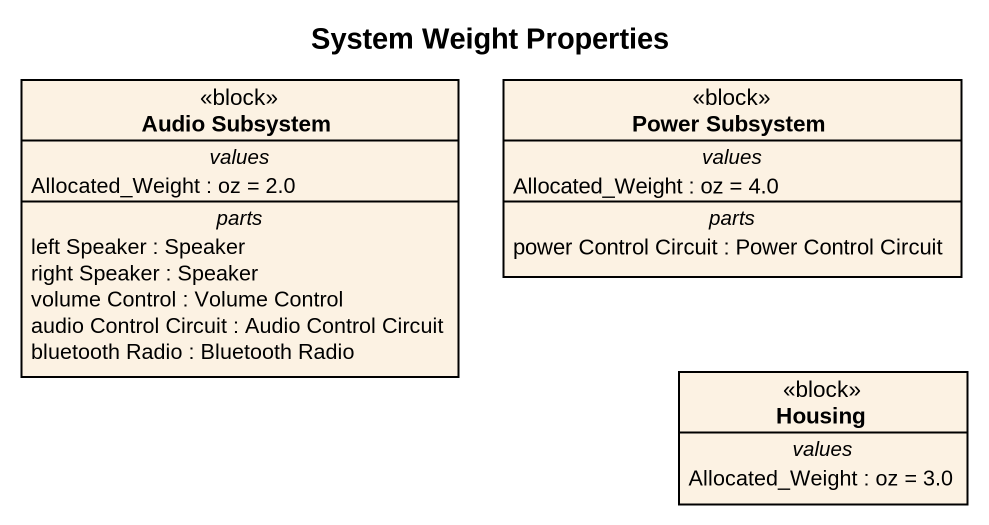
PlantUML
@startuml
title System Weight Properties
hide circle
hide empty members
class "Audio Subsystem" as Audio_Subsystem <<block>> {
  -- values --
  Allocated_Weight : oz = 2.0
  -- parts --
  left Speaker : Speaker
  right Speaker : Speaker
  volume Control : Volume Control
  audio Control Circuit : Audio Control Circuit
  bluetooth Radio : Bluetooth Radio
}
class "Power Subsystem" as Power_Subsystem <<block>> {
  -- values --
  Allocated_Weight : oz = 4.0
  -- parts --
  power Control Circuit : Power Control Circuit
}
class Housing <<block>> {
  -- values --
  Allocated_Weight : oz = 3.0
}
@enduml
